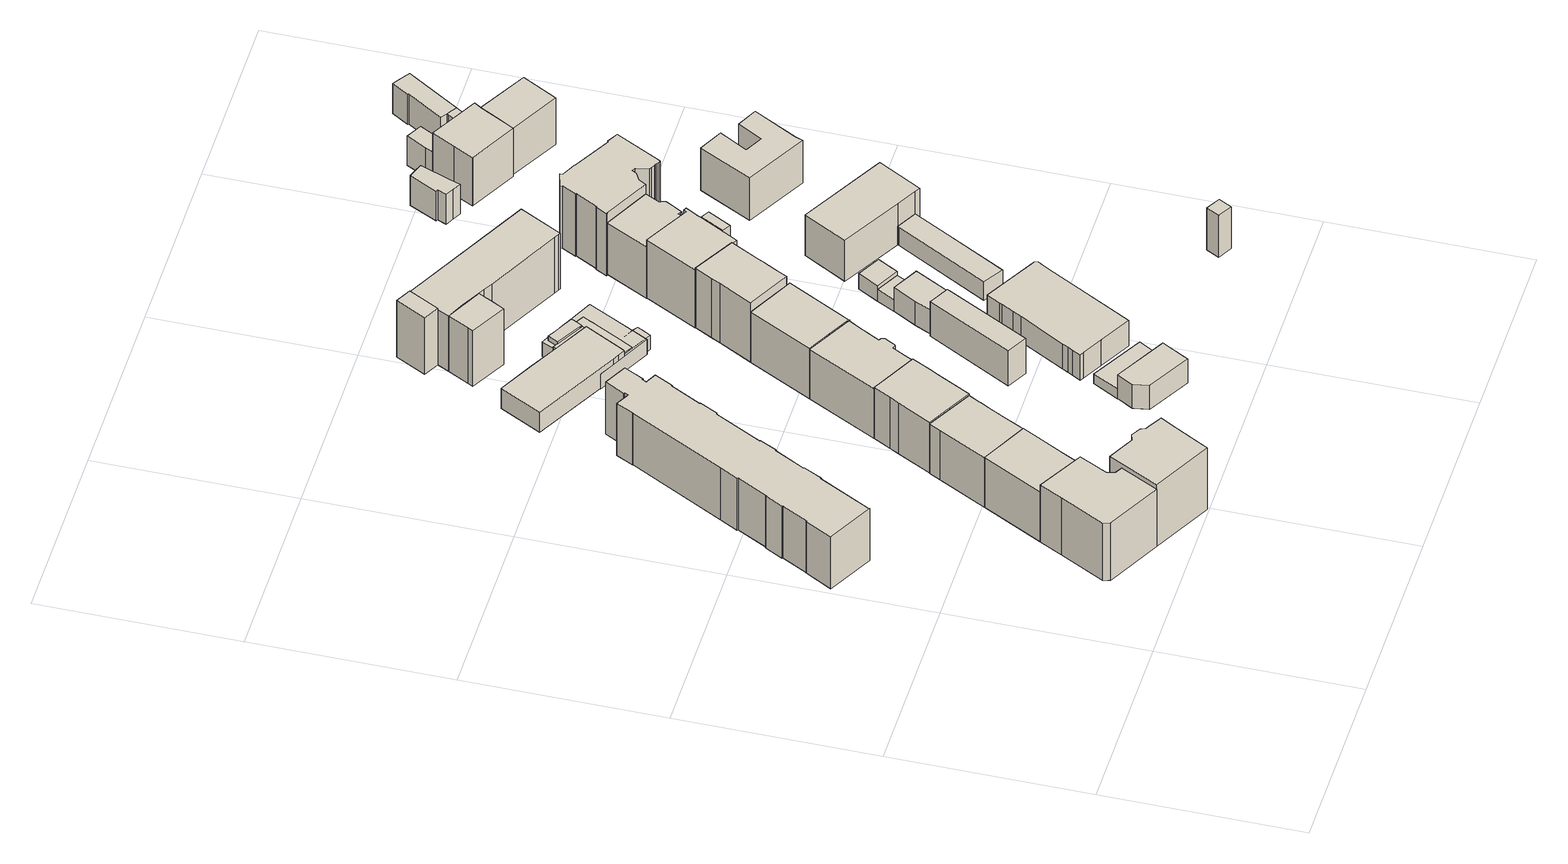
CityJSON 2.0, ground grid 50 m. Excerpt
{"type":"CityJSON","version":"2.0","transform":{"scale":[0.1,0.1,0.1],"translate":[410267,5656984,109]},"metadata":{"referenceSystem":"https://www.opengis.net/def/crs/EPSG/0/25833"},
"CityObjects":{
"building1":{"type":"Building","attributes":{"Dachtyp_tdc":"tdcFreeFormRoof","Gemeindeschluessel":14612000,"Dachneigung":21.91,"QualitaetDacherkennung":31,"Geometrietyp2DReferenz":"3000","measuredHeight":20.5,"function":"31001_9998","roofType":"5000"},"geometry":[{"type":"Solid","lod":"1","boundaries":[[[[0,1,2,3,4,5,6,7,8,9,10]],[[11,12,13,14,15,16,17,18,19,20,21]],[[10,12,11,0]],[[9,13,12,10]],[[8,14,13,9]],[[7,15,14,8]],[[6,16,15,7]],[[5,17,16,6]],[[4,18,17,5]],[[3,19,18,4]],[[2,20,19,3]],[[1,21,20,2]],[[0,11,21,1]]]]}]},
"building2":{"type":"Building","attributes":{"Dachtyp_tdc":"tdcFreeFormRoof","Gemeindeschluessel":14612000,"Dachneigung":22.59,"QualitaetDacherkennung":85,"Geometrietyp2DReferenz":"3000","measuredHeight":20.81,"function":"31001_9998","roofType":"5000"},"geometry":[{"type":"Solid","lod":"1","boundaries":[[[[22,23,24,25,26,27,28,29,30,31,32,33]],[[11,34,35,36,37,38,39,40,41,42,43,44]],[[33,34,11,22]],[[32,35,34,33]],[[31,36,35,32]],[[30,37,36,31]],[[29,38,37,30]],[[28,39,38,29]],[[27,40,39,28]],[[26,41,40,27]],[[25,42,41,26]],[[24,43,42,25]],[[23,44,43,24]],[[22,11,44,23]]]]}]},
"building3":{"type":"Building","attributes":{"Dachtyp_tdc":"tdcGableRoof","Gemeindeschluessel":14612000,"Dachneigung":30.76,"QualitaetDacherkennung":82,"Geometrietyp2DReferenz":"3000","measuredHeight":17.21,"function":"31001_9998","roofType":"3100"},"geometry":[{"type":"Solid","lod":"1","boundaries":[[[[45,46,47,48,49,50]],[[51,52,53,54,55,56]],[[50,52,51,45]],[[49,53,52,50]],[[48,54,53,49]],[[47,55,54,48]],[[46,56,55,47]],[[45,51,56,46]]]]}]},
"building4":{"type":"Building","attributes":{"name":"Städtisches Klinikum Dresden-Friedrichstadt","Dachtyp_tdc":"tdcFreeFormRoof","Gemeindeschluessel":14612000,"Dachneigung":14.82,"QualitaetDacherkennung":78,"Geometrietyp2DReferenz":"3000","measuredHeight":16.74,"function":"31001_3051","roofType":"5000"},"geometry":[{"type":"Solid","lod":"1","boundaries":[[[[57,58,59,60,61,62,63,64,65,66,67,68,69,70,71,72,73,74,75,76,77,78,79,80,81,82,83,84,85,86,87,88,89,90,91,92,93,94,95]],[[96,97,98,99,100,101,102,103,104,105,106,107,108,109,110,111,112,113,114,115,116,117,118,119,120,121,122,123,124,125,126,127,128,129,130,131,132,133,134]],[[95,97,96,57]],[[94,98,97,95]],[[93,99,98,94]],[[92,100,99,93]],[[91,101,100,92]],[[90,102,101,91]],[[89,103,102,90]],[[88,104,103,89]],[[87,105,104,88]],[[86,106,105,87]],[[85,107,106,86]],[[84,108,107,85]],[[83,109,108,84]],[[82,110,109,83]],[[81,111,110,82]],[[80,112,111,81]],[[79,113,112,80]],[[78,114,113,79]],[[77,115,114,78]],[[76,116,115,77]],[[75,117,116,76]],[[74,118,117,75]],[[73,119,118,74]],[[72,120,119,73]],[[71,121,120,72]],[[70,122,121,71]],[[69,123,122,70]],[[68,124,123,69]],[[67,125,124,68]],[[66,126,125,67]],[[65,127,126,66]],[[64,128,127,65]],[[63,129,128,64]],[[62,130,129,63]],[[61,131,130,62]],[[60,132,131,61]],[[59,133,132,60]],[[58,134,133,59]],[[57,96,134,58]]]]}]},
"building5":{"type":"Building","attributes":{"Dachtyp_tdc":"tdcFreeFormRoof","Gemeindeschluessel":14612000,"Dachneigung":25.38,"QualitaetDacherkennung":79,"Geometrietyp2DReferenz":"3000","measuredHeight":16.72,"function":"31001_9998","roofType":"5000"},"geometry":[{"type":"Solid","lod":"1","boundaries":[[[[135,136,137,138,139,140,141,142,143,144]],[[145,146,147,148,149,150,151,152,153,154]],[[144,146,145,135]],[[143,147,146,144]],[[142,148,147,143]],[[141,149,148,142]],[[140,150,149,141]],[[139,151,150,140]],[[138,152,151,139]],[[137,153,152,138]],[[136,154,153,137]],[[135,145,154,136]]]]}]},
"building6":{"type":"Building","attributes":{"Dachtyp_tdc":"tdcGableRoof","Gemeindeschluessel":14612000,"Dachneigung":28.96,"QualitaetDacherkennung":82,"Geometrietyp2DReferenz":"3000","measuredHeight":17.37,"function":"31001_9998","roofType":"3100"},"geometry":[{"type":"Solid","lod":"1","boundaries":[[[[155,156,157,158,159,160,161,162,163,164]],[[165,166,167,168,169,170,171,172,173,174]],[[164,166,165,155]],[[163,167,166,164]],[[162,168,167,163]],[[161,169,168,162]],[[160,170,169,161]],[[159,171,170,160]],[[158,172,171,159]],[[157,173,172,158]],[[156,174,173,157]],[[155,165,174,156]]]]}]},
"building7":{"type":"Building","attributes":{"Dachtyp_tdc":"tdcFreeFormRoof","Gemeindeschluessel":14612000,"Dachneigung":29.81,"QualitaetDacherkennung":78,"Geometrietyp2DReferenz":"3000","measuredHeight":17.39,"function":"31001_9998","roofType":"5000"},"geometry":[{"type":"Solid","lod":"1","boundaries":[[[[175,176,177,178,179,180,181,182,183,184,185,186,187,188,189]],[[190,191,192,193,194,195,196,197,198,199,200,201,202,203,204]],[[189,191,190,175]],[[188,192,191,189]],[[187,193,192,188]],[[186,194,193,187]],[[185,195,194,186]],[[184,196,195,185]],[[183,197,196,184]],[[182,198,197,183]],[[181,199,198,182]],[[180,200,199,181]],[[179,201,200,180]],[[178,202,201,179]],[[177,203,202,178]],[[176,204,203,177]],[[175,190,204,176]]]]}]},
"building8":{"type":"Building","attributes":{"Gemeindeschluessel":14612000,"Dachorientierung":0,"MittlereTraufHoehe":117.73,"ObjektHoehe":7.33,"BodenHoehe":110.4,"Geometrietyp2DReferenz":"3000","BezugspunktDach":"2000","AbsoluteHoehe":117.73,"Dachflaeche":112.03,"measuredHeight":7.33,"function":"31001_9998","storeysAboveGround":2},"geometry":[{"type":"Solid","lod":"1","boundaries":[[[[205,206,207,208,209]],[[210,211,212,213,214]],[[209,211,210,205]],[[208,212,211,209]],[[207,213,212,208]],[[206,214,213,207]],[[205,210,214,206]]]]}]},
"building9":{"type":"Building","attributes":{"Gemeindeschluessel":14612000,"Dachneigung":90,"Dachorientierung":0,"MittlereTraufHoehe":113.33,"QualitaetDacherkennung":23,"ObjektHoehe":3,"BodenHoehe":110.33,"Geometrietyp2DReferenz":"3000","AbsoluteHoehe":113.33,"Dachflaeche":111,"measuredHeight":3,"function":"31001_9998","roofType":"1000","storeysAboveGround":1},"geometry":[{"type":"Solid","lod":"1","boundaries":[[[[215,216,217,218,219]],[[220,221,222,223,224]],[[219,221,220,215]],[[218,222,221,219]],[[217,223,222,218]],[[216,224,223,217]],[[215,220,224,216]]]]}]},
"building10":{"type":"Building","attributes":{"name":"Städtisches Klinikum Dresden-Friedrichstadt","Gemeindeschluessel":14612000,"Dachneigung":78.14,"Dachorientierung":-62.16,"MittlereTraufHoehe":116.34,"QualitaetDacherkennung":95,"ObjektHoehe":6.7,"BodenHoehe":110.9,"Geometrietyp2DReferenz":"3000","AbsoluteHoehe":117.6,"Dachflaeche":347.71,"measuredHeight":6.7,"function":"31001_3051","roofType":"3200","storeysAboveGround":2},"children":["building10-1","building10-2","building10-3","building10-4"],"geometry":[{"type":"Solid","lod":"1","boundaries":[[[[225,226,227,228,229,230,231,232,233]],[[234,235,236,237,238,239,240,241,242]],[[233,235,234,225]],[[232,236,235,233]],[[231,237,236,232]],[[230,238,237,231]],[[229,239,238,230]],[[228,240,239,229]],[[227,241,240,228]],[[226,242,241,227]],[[225,234,242,226]]]]}]},
"building10-1":{"type":"BuildingPart","attributes":{"Dachneigung":78.63,"Dachorientierung":-62.26,"MittlereTraufHoehe":115.08,"QualitaetDacherkennung":98,"BodenHoehe":110.9,"ObjektTeilHoehe":4.49,"Geometrietyp2DReferenz":"3000","AbsoluteHoehe":115.39,"Dachflaeche":24.52,"measuredHeight":4.49,"roofType":"3100","storeysAboveGround":1},"parents":["building10"],"geometry":[{"type":"Solid","lod":"1","boundaries":[[[[243,244,245,246,247,248,249,250]],[[251,252,253,254,255,256,257,258]],[[250,252,251,243]],[[249,253,252,250]],[[248,254,253,249]],[[247,255,254,248]],[[246,256,255,247]],[[245,257,256,246]],[[244,258,257,245]],[[243,251,258,244]]]]}]},
"building10-2":{"type":"BuildingPart","attributes":{"Dachneigung":73.52,"Dachorientierung":0,"MittlereTraufHoehe":115.43,"QualitaetDacherkennung":73,"BodenHoehe":110.9,"ObjektTeilHoehe":5.13,"Geometrietyp2DReferenz":"3000","AbsoluteHoehe":116.03,"Dachflaeche":51.25,"measuredHeight":5.13,"roofType":"2100","storeysAboveGround":2},"parents":["building10"],"geometry":[{"type":"Solid","lod":"1","boundaries":[[[[259,260,261,262,263,264,265,266,267,268,269]],[[270,271,272,273,253,251,274,241,275,276,277]],[[269,271,270,259]],[[268,272,271,269]],[[267,273,272,268]],[[266,253,273,267]],[[265,251,253,266]],[[264,274,251,265]],[[263,241,274,264]],[[262,275,241,263]],[[261,276,275,262]],[[260,277,276,261]],[[259,270,277,260]]]]}]},
"building10-3":{"type":"BuildingPart","attributes":{"Dachneigung":78.82,"Dachorientierung":0,"MittlereTraufHoehe":116.67,"QualitaetDacherkennung":91,"BodenHoehe":110.9,"ObjektTeilHoehe":6.15,"Geometrietyp2DReferenz":"3000","AbsoluteHoehe":117.05,"Dachflaeche":24.29,"measuredHeight":6.15,"roofType":"2100","storeysAboveGround":2},"parents":["building10"],"geometry":[{"type":"Solid","lod":"1","boundaries":[[[[278,279,280,281,282,283,284]],[[285,286,287,288,289,277,276]],[[283,286,285,284]],[[282,287,286,283]],[[281,288,287,282]],[[280,289,288,281]],[[279,277,289,280]],[[278,276,277,279]],[[284,285,276,278]]]]}]},
"building10-4":{"type":"BuildingPart","attributes":{"Dachneigung":90,"Dachorientierung":0,"MittlereTraufHoehe":116.34,"QualitaetDacherkennung":100,"BodenHoehe":110.9,"ObjektTeilHoehe":5.45,"Geometrietyp2DReferenz":"3000","AbsoluteHoehe":116.34,"Dachflaeche":12.39,"measuredHeight":5.45,"roofType":"1000","storeysAboveGround":2},"parents":["building10"],"geometry":[{"type":"Solid","lod":"1","boundaries":[[[[290,291,292,293,294]],[[239,295,285,275,240]],[[294,295,239,290]],[[293,285,295,294]],[[292,275,285,293]],[[291,240,275,292]],[[290,239,240,291]]]]}]},
"building11":{"type":"Building","attributes":{"Dachtyp_tdc":"tdcGableRoof","Gemeindeschluessel":14612000,"Dachneigung":30.57,"QualitaetDacherkennung":73,"Geometrietyp2DReferenz":"3000","measuredHeight":17.43,"function":"31001_9998","roofType":"3100"},"geometry":[{"type":"Solid","lod":"1","boundaries":[[[[296,297,298,299,300,301,302,303,304,305,306]],[[307,308,309,310,311,312,193,192,313,191,314]],[[306,308,307,296]],[[305,309,308,306]],[[304,310,309,305]],[[303,311,310,304]],[[302,312,311,303]],[[301,193,312,302]],[[300,192,193,301]],[[299,313,192,300]],[[298,191,313,299]],[[297,314,191,298]],[[296,307,314,297]]]]}]},
"building12":{"type":"Building","attributes":{"Dachtyp_tdc":"tdcFreeFormRoof","Gemeindeschluessel":14612000,"Dachneigung":68.36,"QualitaetDacherkennung":8,"Geometrietyp2DReferenz":"3000","measuredHeight":14.24,"function":"31001_9998","roofType":"5000"},"geometry":[{"type":"Solid","lod":"1","boundaries":[[[[315,316,317,318,319,320,321]],[[322,323,324,325,326,327,328]],[[321,323,322,315]],[[320,324,323,321]],[[319,325,324,320]],[[318,326,325,319]],[[317,327,326,318]],[[316,328,327,317]],[[315,322,328,316]]]]}]},
"building13":{"type":"Building","attributes":{"name":"Städtisches Klinikum Dresden-Friedrichstadt","Dachtyp_tdc":"tdcGableRoof","Gemeindeschluessel":14612000,"Dachneigung":22.37,"QualitaetDacherkennung":42,"Geometrietyp2DReferenz":"3000","measuredHeight":6.75,"function":"31001_3051","roofType":"3100"},"geometry":[{"type":"Solid","lod":"1","boundaries":[[[[329,330,331,332]],[[333,334,335,336]],[[332,334,333,329]],[[331,335,334,332]],[[330,336,335,331]],[[329,333,336,330]]]]}]},
"building14":{"type":"Building","attributes":{"Dachtyp_tdc":"tdcFreeFormRoof","Gemeindeschluessel":14612000,"Dachneigung":10.1,"QualitaetDacherkennung":82,"Geometrietyp2DReferenz":"3000","measuredHeight":8.54,"function":"31001_9998","roofType":"5000"},"geometry":[{"type":"Solid","lod":"1","boundaries":[[[[337,338,339,340,341,342,343,344,345,346,347,348,349,350,351,352,353]],[[354,355,356,357,358,359,360,361,362,363,364,365,366,367,368,369,370]],[[353,355,354,337]],[[352,356,355,353]],[[351,357,356,352]],[[350,358,357,351]],[[349,359,358,350]],[[348,360,359,349]],[[347,361,360,348]],[[346,362,361,347]],[[345,363,362,346]],[[344,364,363,345]],[[343,365,364,344]],[[342,366,365,343]],[[341,367,366,342]],[[340,368,367,341]],[[339,369,368,340]],[[338,370,369,339]],[[337,354,370,338]]]]}]},
"building15":{"type":"Building","attributes":{"Dachtyp_tdc":"tdcFreeFormRoof","Gemeindeschluessel":14612000,"Dachneigung":36.33,"QualitaetDacherkennung":70,"Geometrietyp2DReferenz":"3000","measuredHeight":20.48,"function":"31001_9998","roofType":"5000"},"geometry":[{"type":"Solid","lod":"1","boundaries":[[[[371,372,373,374,375,376,377,378,379,380]],[[381,382,383,384,385,386,387,388,389,390]],[[380,382,381,371]],[[379,383,382,380]],[[378,384,383,379]],[[377,385,384,378]],[[376,386,385,377]],[[375,387,386,376]],[[374,388,387,375]],[[373,389,388,374]],[[372,390,389,373]],[[371,381,390,372]]]]}]},
"building16":{"type":"Building","attributes":{"Dachtyp_tdc":"tdcFreeFormRoof","Gemeindeschluessel":14612000,"Dachneigung":56.7,"QualitaetDacherkennung":10,"Geometrietyp2DReferenz":"3000","measuredHeight":10.19,"function":"31001_9998","roofType":"5000"},"geometry":[{"type":"Solid","lod":"1","boundaries":[[[[391,392,393,394,395,396,397,398]],[[399,400,401,402,403,404,405,406]],[[398,400,399,391]],[[397,401,400,398]],[[396,402,401,397]],[[395,403,402,396]],[[394,404,403,395]],[[393,405,404,394]],[[392,406,405,393]],[[391,399,406,392]]]]}]},
"building17":{"type":"Building","attributes":{"name":"Städtisches Klinikum Dresden-Friedrichstadt","Gemeindeschluessel":14612000,"Geometrietyp2DReferenz":"3000","function":"31001_3051","roofType":"9999"},"children":["building17-1","building17-2","building17-3"]},
"building17-1":{"type":"BuildingPart","attributes":{"Dachtyp_tdc":"tdcGableRoof","Dachneigung":34.68,"QualitaetDacherkennung":71,"Geometrietyp2DReferenz":"3000","measuredHeight":19.18,"roofType":"3100"},"parents":["building17"],"geometry":[{"type":"Solid","lod":"1","boundaries":[[[[407,408,409,410]],[[411,412,413,414]],[[410,412,411,407]],[[409,413,412,410]],[[408,414,413,409]],[[407,411,414,408]]]]}]},
"building17-2":{"type":"BuildingPart","attributes":{"Dachtyp_tdc":"tdcHipAndGableRoof","Dachneigung":34.02,"QualitaetDacherkennung":68,"Geometrietyp2DReferenz":"3000","measuredHeight":19.19,"roofType":"5000"},"parents":["building17"],"geometry":[{"type":"Solid","lod":"1","boundaries":[[[[415,416,417,418,419,420,421,422,423,424,425]],[[426,427,428,429,411,430,414,431,432,433,434]],[[425,427,426,415]],[[424,428,427,425]],[[423,429,428,424]],[[422,411,429,423]],[[421,430,411,422]],[[420,414,430,421]],[[419,431,414,420]],[[418,432,431,419]],[[417,433,432,418]],[[416,434,433,417]],[[415,426,434,416]]]]}]},
"building17-3":{"type":"BuildingPart","attributes":{"Dachtyp_tdc":"tdcHipAndGableRoof","Dachneigung":38.18,"QualitaetDacherkennung":64,"Geometrietyp2DReferenz":"3000","measuredHeight":19.06,"roofType":"5000"},"parents":["building17"],"geometry":[{"type":"Solid","lod":"1","boundaries":[[[[435,423,436,437,438,439,440,424]],[[441,428,442,443,444,445,446,429]],[[424,428,441,435]],[[440,442,428,424]],[[439,443,442,440]],[[438,444,443,439]],[[437,445,444,438]],[[436,446,445,437]],[[423,429,446,436]],[[435,441,429,423]]]]}]},
"building18":{"type":"Building","attributes":{"Dachtyp_tdc":"tdcPolyFlatRoof","Gemeindeschluessel":14612000,"Dachneigung":8.41,"QualitaetDacherkennung":58,"Geometrietyp2DReferenz":"3000","measuredHeight":4.08,"function":"31001_9998","roofType":"2100"},"geometry":[{"type":"Solid","lod":"1","boundaries":[[[[447,448,449,450]],[[451,452,453,454]],[[450,452,451,447]],[[449,453,452,450]],[[448,454,453,449]],[[447,451,454,448]]]]}]},
"building19":{"type":"Building","attributes":{"Gemeindeschluessel":14612000,"Geometrietyp2DReferenz":"3000","function":"31001_9998","roofType":"9999"},"children":["building19-1","building19-2"]},
"building19-1":{"type":"BuildingPart","attributes":{"Dachtyp_tdc":"tdcGableRoof","Dachneigung":35.37,"QualitaetDacherkennung":69,"Geometrietyp2DReferenz":"3000","measuredHeight":20.25,"roofType":"3100"},"parents":["building19"],"geometry":[{"type":"Solid","lod":"1","boundaries":[[[[455,456,457,458,459,460,461,462,463,464,465,466,467]],[[468,469,470,471,472,473,474,475,476,477,478,479,480]],[[467,469,468,455]],[[466,470,469,467]],[[465,471,470,466]],[[464,472,471,465]],[[463,473,472,464]],[[462,474,473,463]],[[461,475,474,462]],[[460,476,475,461]],[[459,477,476,460]],[[458,478,477,459]],[[457,479,478,458]],[[456,480,479,457]],[[455,468,480,456]]]]}]},
"building19-2":{"type":"BuildingPart","attributes":{"Dachtyp_tdc":"tdcPolyFlatRoof","Dachneigung":3.12,"QualitaetDacherkennung":59,"Geometrietyp2DReferenz":"3000","measuredHeight":18.03,"roofType":"2100"},"parents":["building19"],"geometry":[{"type":"Solid","lod":"1","boundaries":[[[[481,482,483,484]],[[485,472,471,486]],[[484,472,485,481]],[[483,471,472,484]],[[482,486,471,483]],[[481,485,486,482]]]]}]},
"building20":{"type":"Building","attributes":{"Dachtyp_tdc":"tdcFreeFormRoof","Gemeindeschluessel":14612000,"Dachneigung":42.85,"QualitaetDacherkennung":11,"Geometrietyp2DReferenz":"3000","measuredHeight":6.02,"function":"31001_9998","roofType":"5000"},"geometry":[{"type":"Solid","lod":"1","boundaries":[[[[487,488,489,490]],[[454,453,491,492]],[[490,453,454,487]],[[489,491,453,490]],[[488,492,491,489]],[[487,454,492,488]]]]}]},
"building21":{"type":"Building","attributes":{"Dachtyp_tdc":"tdcFreeFormRoof","Gemeindeschluessel":14612000,"Dachneigung":28.48,"QualitaetDacherkennung":58,"Geometrietyp2DReferenz":"3000","measuredHeight":17.87,"function":"31001_9998","roofType":"5000"},"geometry":[{"type":"Solid","lod":"1","boundaries":[[[[493,494,495,496,497,498,499,500,501,502,503]],[[504,505,506,507,508,509,510,511,512,513,514]],[[503,505,504,493]],[[502,506,505,503]],[[501,507,506,502]],[[500,508,507,501]],[[499,509,508,500]],[[498,510,509,499]],[[497,511,510,498]],[[496,512,511,497]],[[495,513,512,496]],[[494,514,513,495]],[[493,504,514,494]]]]}]},
"building22":{"type":"Building","attributes":{"Dachtyp_tdc":"tdcPolyFlatRoof","Gemeindeschluessel":14612000,"Dachneigung":3.51,"QualitaetDacherkennung":66,"Geometrietyp2DReferenz":"3000","measuredHeight":5.78,"function":"31001_9998","roofType":"2100"},"geometry":[{"type":"Solid","lod":"1","boundaries":[[[[515,516,517,518,519]],[[520,521,522,523,524]],[[519,521,520,515]],[[518,522,521,519]],[[517,523,522,518]],[[516,524,523,517]],[[515,520,524,516]]]]}]},
"building23":{"type":"Building","attributes":{"Dachtyp_tdc":"tdcFreeFormRoof","Gemeindeschluessel":14612000,"Dachneigung":48.77,"QualitaetDacherkennung":4,"Geometrietyp2DReferenz":"3000","measuredHeight":13.81,"function":"31001_9998","roofType":"5000"},"geometry":[{"type":"Solid","lod":"1","boundaries":[[[[525,526,527,528]],[[529,530,531,532]],[[528,530,529,525]],[[527,531,530,528]],[[526,532,531,527]],[[525,529,532,526]]]]}]},
"building24":{"type":"Building","attributes":{"Dachtyp_tdc":"tdcFreeFormRoof","Gemeindeschluessel":14612000,"Dachneigung":43.65,"QualitaetDacherkennung":79,"Geometrietyp2DReferenz":"3000","measuredHeight":15.54,"function":"31001_9998","roofType":"5000"},"geometry":[{"type":"Solid","lod":"1","boundaries":[[[[533,534,535,536,537,538]],[[523,539,540,541,542,524]],[[538,539,523,533]],[[537,540,539,538]],[[536,541,540,537]],[[535,542,541,536]],[[534,524,542,535]],[[533,523,524,534]]]]}]},
"building25":{"type":"Building","attributes":{"Dachtyp_tdc":"tdcFreeFormRoof","Gemeindeschluessel":14612000,"Dachneigung":33.7,"QualitaetDacherkennung":37,"Geometrietyp2DReferenz":"3000","measuredHeight":22.21,"function":"31001_9998","roofType":"5000"},"geometry":[{"type":"Solid","lod":"1","boundaries":[[[[543,544,545,546,547,548,549,550,551,552,553,554,555,556,557,558,559,560,561,562,563,564,565,566,567,568,569]],[[570,571,572,573,574,575,576,577,578,579,580,581,582,583,584,585,586,587,588,589,590,591,592,593,594,595,596]],[[569,571,570,543]],[[568,572,571,569]],[[567,573,572,568]],[[566,574,573,567]],[[565,575,574,566]],[[564,576,575,565]],[[563,577,576,564]],[[562,578,577,563]],[[561,579,578,562]],[[560,580,579,561]],[[559,581,580,560]],[[558,582,581,559]],[[557,583,582,558]],[[556,584,583,557]],[[555,585,584,556]],[[554,586,585,555]],[[553,587,586,554]],[[552,588,587,553]],[[551,589,588,552]],[[550,590,589,551]],[[549,591,590,550]],[[548,592,591,549]],[[547,593,592,548]],[[546,594,593,547]],[[545,595,594,546]],[[544,596,595,545]],[[543,570,596,544]]]]}]},
"building26":{"type":"Building","attributes":{"Dachtyp_tdc":"tdcGableRoof","Gemeindeschluessel":14612000,"Dachneigung":37.74,"QualitaetDacherkennung":1,"Geometrietyp2DReferenz":"3000","measuredHeight":9.99,"function":"31001_9998","roofType":"3100"},"geometry":[{"type":"Solid","lod":"1","boundaries":[[[[597,598,599,600,601,602,603,604,605]],[[606,607,608,609,610,611,612,613,614]],[[605,607,606,597]],[[604,608,607,605]],[[603,609,608,604]],[[602,610,609,603]],[[601,611,610,602]],[[600,612,611,601]],[[599,613,612,600]],[[598,614,613,599]],[[597,606,614,598]]]]}]},
"building27":{"type":"Building","attributes":{"Dachtyp_tdc":"tdcFreeFormRoof","Gemeindeschluessel":14612000,"Dachneigung":56,"QualitaetDacherkennung":18,"Geometrietyp2DReferenz":"3000","measuredHeight":15.65,"function":"31001_9998","roofType":"5000"},"geometry":[{"type":"Solid","lod":"1","boundaries":[[[[615,616,617,618,619,620,621,622,623]],[[624,625,626,627,628,629,630,631,632]],[[623,625,624,615]],[[622,626,625,623]],[[621,627,626,622]],[[620,628,627,621]],[[619,629,628,620]],[[618,630,629,619]],[[617,631,630,618]],[[616,632,631,617]],[[615,624,632,616]]]]}]},
"building28":{"type":"Building","attributes":{"Gemeindeschluessel":14612000,"Geometrietyp2DReferenz":"3000","function":"31001_9998","roofType":"9999"},"children":["building28-1","building28-2"]},
"building28-1":{"type":"BuildingPart","attributes":{"Dachtyp_tdc":"tdcGableRoof","Dachneigung":32.98,"QualitaetDacherkennung":51,"Geometrietyp2DReferenz":"3000","measuredHeight":16.98,"roofType":"3100"},"parents":["building28"],"geometry":[{"type":"Solid","lod":"1","boundaries":[[[[633,634,635,636,637,638,639,640,641]],[[642,643,644,645,646,647,648,649,650]],[[641,643,642,633]],[[640,644,643,641]],[[639,645,644,640]],[[638,646,645,639]],[[637,647,646,638]],[[636,648,647,637]],[[635,649,648,636]],[[634,650,649,635]],[[633,642,650,634]]]]}]},
"building28-2":{"type":"BuildingPart","attributes":{"Dachtyp_tdc":"tdcFreeFormRoof","Dachneigung":20.6,"QualitaetDacherkennung":19,"Geometrietyp2DReferenz":"3000","measuredHeight":9.3,"roofType":"5000"},"parents":["building28"],"geometry":[{"type":"Solid","lod":"1","boundaries":[[[[651,652,653,654,655,656,657]],[[658,659,660,661,662,650,649]],[[657,659,658,651]],[[656,660,659,657]],[[655,661,660,656]],[[654,662,661,655]],[[653,650,662,654]],[[652,649,650,653]],[[651,658,649,652]]]]}]},
"building29":{"type":"Building","attributes":{"Gemeindeschluessel":14612000,"Geometrietyp2DReferenz":"3000","function":"31001_9998","roofType":"9999"},"children":["building29-1","building29-2"]},
"building29-1":{"type":"BuildingPart","attributes":{"Dachtyp_tdc":"tdcPolyFlatRoof","Dachneigung":0,"QualitaetDacherkennung":53,"Geometrietyp2DReferenz":"3000","measuredHeight":3,"roofType":"1000"},"parents":["building29"],"geometry":[{"type":"Solid","lod":"1","boundaries":[[[[663,664,665,666,667,668]],[[669,670,671,672,673,674]],[[668,670,669,663]],[[667,671,670,668]],[[666,672,671,667]],[[665,673,672,666]],[[664,674,673,665]],[[663,669,674,664]]]]}]},
"building29-2":{"type":"BuildingPart","attributes":{"Dachtyp_tdc":"tdcGableRoof","Dachneigung":58.14,"QualitaetDacherkennung":5,"Geometrietyp2DReferenz":"3000","measuredHeight":5.83,"roofType":"3100"},"parents":["building29"],"geometry":[{"type":"Solid","lod":"1","boundaries":[[[[675,676,677,678,679,680,681,682]],[[683,684,685,686,669,687,674,688]],[[682,684,683,675]],[[681,685,684,682]],[[680,686,685,681]],[[679,669,686,680]],[[678,687,669,679]],[[677,674,687,678]],[[676,688,674,677]],[[675,683,688,676]]]]}]},
"building30":{"type":"Building","attributes":{"Dachtyp_tdc":"tdcFreeFormRoof","Gemeindeschluessel":14612000,"Dachneigung":36.13,"QualitaetDacherkennung":74,"Geometrietyp2DReferenz":"3000","measuredHeight":16.27,"function":"31001_9998","roofType":"5000"},"geometry":[{"type":"Solid","lod":"1","boundaries":[[[[689,641,639,690]],[[691,692,693,694]],[[690,692,691,689]],[[639,693,692,690]],[[641,694,693,639]],[[689,691,694,641]]]]}]},
"building31":{"type":"Building","attributes":{"Dachtyp_tdc":"tdcFreeFormRoof","Gemeindeschluessel":14612000,"Dachneigung":45.94,"QualitaetDacherkennung":22,"Geometrietyp2DReferenz":"3000","measuredHeight":9.66,"function":"31001_9998","roofType":"5000"},"geometry":[{"type":"Solid","lod":"1","boundaries":[[[[695,696,697,698,699,700,701,702]],[[685,684,688,674,673,703,704,705]],[[702,684,685,695]],[[701,688,684,702]],[[700,674,688,701]],[[699,673,674,700]],[[698,703,673,699]],[[697,704,703,698]],[[696,705,704,697]],[[695,685,705,696]]]]}]},
"building32":{"type":"Building","attributes":{"Dachtyp_tdc":"tdcPolyFlatRoof","Gemeindeschluessel":14612000,"Dachneigung":17.08,"QualitaetDacherkennung":44,"Geometrietyp2DReferenz":"3000","measuredHeight":9.97,"function":"31001_9998","roofType":"2100"},"geometry":[{"type":"Solid","lod":"1","boundaries":[[[[706,707,708,709,710,711,712,713,698,697,696]],[[714,715,716,717,718,719,720,721,722,723,724]],[[696,715,714,706]],[[697,716,715,696]],[[698,717,716,697]],[[713,718,717,698]],[[712,719,718,713]],[[711,720,719,712]],[[710,721,720,711]],[[709,722,721,710]],[[708,723,722,709]],[[707,724,723,708]],[[706,714,724,707]]]]}]}
},
"vertices":[
[335,81,191],[384,176,191],[365,186,191],[360,205,191],[368,222,191],[374,233,191],[396,277,191],[281,340,191],[251,282,191],[192,170,191],[198,152,191],[335,81,16],[198,152,16],[192,170,16],[251,282,16],[281,340,16],[396,277,16],[374,233,16],[368,222,16],[360,205,16],[365,186,16],[384,176,16],
[335,81,204],[485,2,204],[530,84,204],[556,130,204],[546,135,204],[531,144,204],[511,155,204],[509,163,204],[508,166,204],[484,180,204],[468,174,204],[400,209,204],[400,209,16],[468,174,16],[484,180,16],[508,166,16],[509,163,16],[511,155,16],[531,144,16],[546,135,16],[556,130,16],[530,84,16],[485,2,16],
[361,492,170],[281,340,170],[396,277,170],[417,318,170],[424,331,170],[478,432,170],[361,492,17],[478,432,17],[424,331,17],[417,318,17],[396,277,17],[281,340,17],
[4,758,177],[119,697,177],[121,702,177],[120,702,177],[188,831,177],[190,830,177],[214,876,177],[212,877,177],[253,954,177],[255,953,177],[277,996,177],[275,997,177],[338,1116,177],[341,1115,177],[364,1160,177],[362,1161,177],[403,1238,177],[405,1237,177],[429,1283,177],[401,1297,177],[407,1308,177],[409,1306,177],[435,1356,177],[377,1386,177],[351,1337,177],[353,1335,177],[348,1325,177],[314,1343,177],[292,1300,177],[293,1300,177],[164,1059,177],[140,1014,177],[142,1012,177],[102,935,177],[99,936,177],[75,891,177],[77,890,177],[42,825,177],[41,825,177],[4,758,18],[41,825,18],[42,825,18],[77,890,18],[75,891,18],[99,936,18],[102,935,18],[142,1012,18],[140,1014,18],[164,1059,18],[293,1300,18],[292,1300,18],[314,1343,18],[348,1325,18],[353,1335,18],[351,1337,18],[377,1386,18],[435,1356,18],[409,1306,18],[407,1308,18],[401,1297,18],[429,1283,18],[405,1237,18],[403,1238,18],[362,1161,18],[364,1160,18],[341,1115,18],[338,1116,18],[275,997,18],[277,996,18],[255,953,18],[253,954,18],[212,877,18],[214,876,18],[190,830,18],[188,831,18],[120,702,18],[121,702,18],[119,697,18],
[361,492,168],[478,432,168],[486,448,168],[508,491,168],[529,531,168],[539,549,168],[540,552,168],[555,580,168],[440,642,168],[425,613,168],[361,492,16],[425,613,16],[440,642,16],[555,580,16],[540,552,16],[539,549,16],[529,531,16],[508,491,16],[486,448,16],[478,432,16],
[600,666,173],[613,689,173],[636,734,173],[578,764,173],[521,794,173],[497,750,173],[485,727,173],[440,642,173],[498,611,173],[555,580,173],[600,666,17],[555,580,17],[498,611,17],[440,642,17],[485,727,17],[497,750,17],[521,794,17],[578,764,17],[636,734,17],[613,689,17],
[521,794,168],[636,734,168],[638,736,168],[648,756,168],[666,789,168],[673,785,168],[678,789,168],[692,815,168],[690,822,168],[683,826,168],[702,861,168],[712,879,168],[728,907,168],[724,911,168],[613,970,168],[521,794,16],[613,970,16],[724,911,16],[728,907,16],[712,879,16],[702,861,16],[683,826,16],[690,822,16],[692,815,16],[678,789,16],[673,785,16],[666,789,16],[648,756,16],[638,736,16],[636,734,16],
[773,255,87],[780,216,87],[888,156,87],[926,224,87],[796,296,87],[773,255,14],[796,296,14],[926,224,14],[888,156,14],[780,216,14],
[796,296,43],[926,224,43],[963,288,43],[882,333,43],[832,361,43],[796,296,13],[832,361,13],[882,333,13],[963,288,13],[926,224,13],
[575,1409,80],[593,1400,80],[596,1404,80],[650,1504,80],[566,1549,80],[489,1590,80],[399,1637,80],[343,1532,80],[561,1416,80],[575,1409,19],[561,1416,19],[343,1532,19],[399,1637,19],[489,1590,19],[566,1549,19],[650,1504,19],[596,1404,19],[593,1400,19],
[625,1389,62],[678,1361,62],[688,1379,62],[697,1396,62],[687,1402,62],[663,1414,62],[644,1424,62],[635,1407,62],[625,1389,19],[635,1407,19],[644,1424,19],[663,1414,19],[687,1402,19],[697,1396,19],[688,1379,19],[678,1361,19],
[696,1523,65],[667,1539,65],[655,1516,65],[656,1515,65],[596,1404,65],[616,1394,65],[625,1389,65],[644,1424,65],[674,1481,65],[684,1500,65],[686,1505,65],[696,1523,19],[686,1505,19],[684,1500,19],[674,1481,19],[616,1394,19],[656,1515,19],[655,1516,19],[667,1539,19],
[655,1516,77],[667,1539,77],[669,1544,77],[636,1561,77],[624,1567,77],[600,1580,77],[586,1554,77],[586,1554,19],[600,1580,19],[624,1567,19],[636,1561,19],[669,1544,19],
[566,1549,73],[650,1504,73],[656,1515,73],[586,1554,73],[572,1561,73],[572,1561,19],
[756,1100,171],[697,1130,171],[613,970,171],[671,939,171],[724,911,171],[728,907,171],[728,909,171],[732,916,171],[742,935,171],[814,1070,171],[804,1075,171],[756,1100,16],[804,1075,16],[814,1070,16],[742,935,16],[732,916,16],[728,909,16],[671,939,16],[697,1130,16],
[775,547,119],[826,519,119],[864,590,119],[938,729,119],[941,734,119],[896,758,119],[892,761,119],[775,547,12],[892,761,12],[896,758,12],[941,734,12],[938,729,12],[864,590,12],[826,519,12],
[742,1520,64],[592,1592,64],[520,1435,64],[660,1364,64],[742,1520,19],[660,1364,19],[520,1435,19],[592,1592,19],
[849,416,89],[837,395,89],[847,389,89],[898,361,89],[977,318,89],[1080,505,89],[1103,547,89],[1115,567,89],[1112,576,89],[1049,611,89],[978,650,89],[959,616,89],[955,609,89],[939,579,89],[927,557,89],[863,442,89],[856,428,89],[849,416,11],[856,428,11],[863,442,11],[927,557,11],[939,579,11],[955,609,11],[959,616,11],[978,650,11],[1049,611,11],[1112,576,11],[1115,567,11],[1103,547,11],[1080,505,11],[977,318,11],[898,361,11],[847,389,11],[837,395,11],
[778,1282,199],[754,1237,199],[742,1214,199],[697,1130,199],[804,1075,199],[813,1093,199],[821,1109,199],[837,1138,199],[847,1158,199],[882,1224,199],[778,1282,17],[882,1224,17],[847,1158,17],[837,1138,17],[821,1109,17],[813,1093,17],[804,1075,17],[697,1130,17],[742,1214,17],[754,1237,17],
[941,734,86],[938,729,86],[958,718,86],[1017,827,86],[1009,831,86],[951,862,86],[918,803,86],[896,758,86],[941,734,13],[896,758,13],[918,803,13],[951,862,13],[1009,831,13],[1017,827,13],[958,718,13],[938,729,13],
[506,1814,190],[546,1891,190],[507,1911,190],[467,1835,190],[506,1814,17],[467,1835,17],[507,1911,17],[546,1891,17],
[619,1718,187],[809,1620,187],[820,1614,187],[825,1612,187],[881,1718,187],[546,1891,187],[520,1840,187],[506,1814,187],[491,1785,187],[582,1738,187],[597,1730,187],[619,1718,17],[597,1730,17],[582,1738,17],[491,1785,17],[520,1840,17],[881,1718,17],[825,1612,17],[820,1614,17],[809,1620,17],
[536,1762,187],[462,1731,187],[455,1718,187],[546,1670,187],[565,1706,187],[571,1718,187],[536,1762,17],[571,1718,17],[565,1706,17],[546,1670,17],[455,1718,17],[462,1731,17],
[1009,831,48],[1033,876,48],[975,907,48],[951,862,48],[1009,831,12],[951,862,12],[975,907,12],[1033,876,12],
[974,1356,193],[966,1360,193],[962,1353,193],[909,1382,193],[848,1415,193],[778,1282,193],[838,1249,193],[882,1224,193],[899,1217,193],[920,1256,193],[952,1315,193],[957,1326,193],[967,1343,193],[974,1356,15],[967,1343,15],[957,1326,15],[952,1315,15],[920,1256,15],[899,1217,15],[882,1224,15],[838,1249,15],[778,1282,15],[848,1415,15],[909,1382,15],[962,1353,15],[966,1360,15],
[941,1244,195],[973,1303,195],[952,1315,195],[920,1256,195],[941,1244,15],[973,1303,15],
[1033,876,59],[1062,928,59],[1004,959,59],[975,907,59],[1004,959,12],[1062,928,12],
[1001,1425,171],[1020,1463,171],[904,1522,171],[848,1415,171],[962,1353,171],[974,1374,171],[981,1370,171],[983,1369,171],[998,1395,171],[1007,1412,171],[1004,1423,171],[1001,1425,13],[1004,1423,13],[1007,1412,13],[998,1395,13],[983,1369,13],[981,1370,13],[974,1374,13],[962,1353,13],[848,1415,13],[904,1522,13],[1020,1463,13],
[1093,645,65],[1226,885,65],[1174,913,65],[1172,909,65],[1043,676,65],[1093,645,9],[1043,676,9],[1172,909,9],[1174,913,9],[1226,885,9],
[1315,197,142],[1351,177,142],[1369,210,142],[1333,230,142],[1315,197,14],[1333,230,14],[1369,210,14],[1351,177,14],
[1174,913,134],[1226,885,134],[1238,878,134],[1299,988,134],[1085,1106,134],[1024,997,134],[1024,997,9],[1085,1106,9],[1299,988,9],[1238,878,9],
[1040,1636,201],[1004,1654,201],[1003,1660,201],[965,1649,201],[966,1644,201],[947,1608,201],[949,1607,201],[919,1551,201],[917,1552,201],[901,1523,201],[904,1522,201],[1020,1463,201],[1030,1482,201],[1050,1493,201],[1057,1505,201],[1065,1500,201],[1072,1468,201],[1078,1465,201],[1086,1460,201],[1090,1459,201],[1095,1456,201],[1099,1453,201],[1104,1451,201],[1166,1569,201],[1138,1584,201],[1136,1582,201],[1040,1635,201],[1040,1636,10],[1040,1635,10],[1136,1582,10],[1138,1584,10],[1166,1569,10],[1104,1451,10],[1099,1453,10],[1095,1456,10],[1090,1459,10],[1086,1460,10],[1078,1465,10],[1072,1468,10],[1065,1500,10],[1057,1505,10],[1050,1493,10],[1030,1482,10],[1020,1463,10],[904,1522,10],[901,1523,10],[917,1552,10],[919,1551,10],[949,1607,10],[947,1608,10],[966,1644,10],[965,1649,10],[1003,1660,10],[1004,1654,10],
[1018,1898,101],[1028,1926,101],[1056,2001,101],[1036,2008,101],[1017,2015,101],[981,1944,101],[986,1942,101],[976,1920,101],[997,1909,101],[1018,1898,10],[997,1909,10],[976,1920,10],[986,1942,10],[981,1944,10],[1017,2015,10],[1036,2008,10],[1056,2001,10],[1028,1926,10],
[1259,1291,137],[1299,1362,137],[1239,1392,137],[1169,1259,137],[1323,1175,137],[1329,1194,137],[1390,1305,137],[1338,1330,137],[1303,1268,137],[1259,1291,7],[1303,1268,7],[1338,1330,7],[1390,1305,7],[1329,1194,7],[1323,1175,7],[1169,1259,7],[1239,1392,7],[1299,1362,7],
[1235,1922,154],[1152,1967,154],[1113,1988,154],[1081,1929,154],[1055,1879,154],[1057,1878,154],[1175,1815,154],[1201,1864,154],[1223,1905,154],[1235,1922,6],[1223,1905,6],[1201,1864,6],[1175,1815,6],[1057,1878,6],[1055,1879,6],[1081,1929,6],[1113,1988,6],[1152,1967,6],
[1124,2008,95],[1113,1988,95],[1152,1967,95],[1163,1987,95],[1179,2017,95],[1190,2037,95],[1150,2058,95],[1124,2008,6],[1150,2058,6],[1190,2037,6],[1179,2017,6],[1163,1987,6],
[1210,1936,37],[1231,1969,37],[1240,1984,37],[1179,2017,37],[1163,1987,37],[1152,1967,37],[1210,1936,7],[1152,1967,7],[1163,1987,7],[1179,2017,7],[1240,1984,7],[1231,1969,7],
[1239,1957,39],[1242,1962,39],[1231,1969,39],[1227,1964,39],[1210,1936,39],[1235,1922,39],[1242,1933,39],[1229,1942,39],[1239,1957,7],[1229,1942,7],[1242,1933,7],[1235,1922,7],[1227,1964,7],[1242,1962,7],
[1347,1837,154],[1298,1748,154],[1347,1837,12],[1298,1748,12],[1175,1815,12],[1223,1905,12],
[1242,1933,98],[1268,1973,98],[1255,1982,98],[1243,1989,98],[1240,1984,98],[1231,1969,98],[1242,1962,98],[1229,1942,98],[1243,1989,7],[1255,1982,7],[1268,1973,7],
[1326,2064,98],[1353,2106,98],[1323,2126,98],[1312,2133,98],[1310,2134,98],[1283,2092,98],[1285,2090,98],[1227,1999,98],[1326,2064,6],[1268,1973,6],[1255,1982,6],[1243,1989,6],[1227,1999,6],[1285,2090,6],[1283,2092,6],[1310,2134,6],[1312,2133,6],[1323,2126,6],[1353,2106,6]
]}
